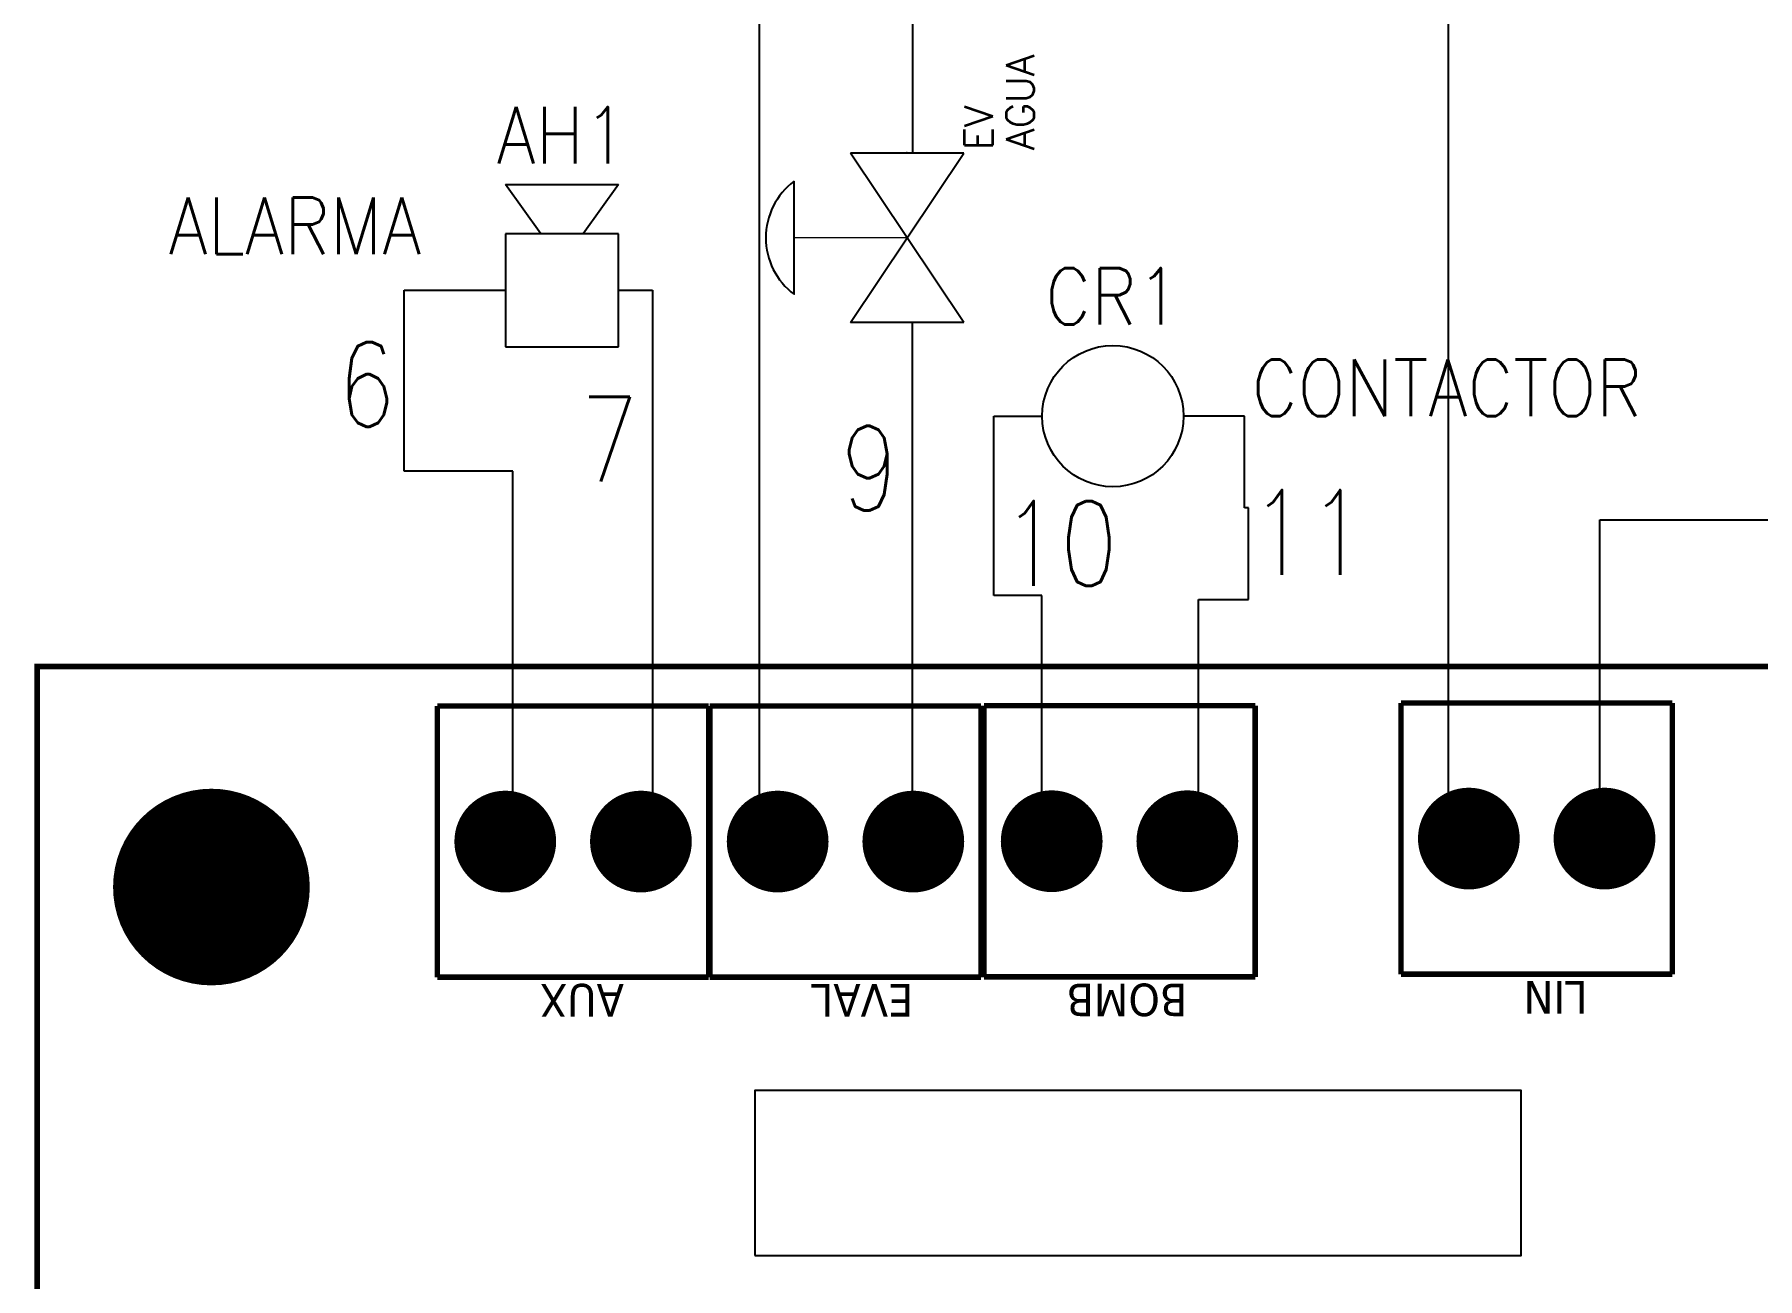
# Model space of a CAD drawing. Header units: millimetres. Extents: x 123.5 to 144.3, y 105.4 to 121.6.
# Drawn here: x 127.195 to 131.006, y 116.21 to 118.962 of the extents above; entities that cross this region are included whole.
import ezdxf
from ezdxf.enums import TextEntityAlignment as Align

# ---------------------------------------------------------------- set-up
doc = ezdxf.new("R2010")
doc.units = ezdxf.units.MM
for name, color, linetype in [('BLK_12AWG', 7, 'Continuous'), ('DESC', 250, 'Continuous'), ('MISC', 7, 'Continuous'), ('SYMS', 7, 'Continuous'), ('TAGS', 250, 'Continuous'), ('WIRES', 7, 'Continuous')]:
    doc.layers.add(name, color=color, linetype=linetype)
doc.layers.add('WIRENO', color=7, linetype='Continuous', true_color=0x000000)
doc.styles.get("Standard").update_dxf_attribs({"font": 'tahoma.ttf'})
doc.styles.add('WD', font='romans.shx')

# ---------------------------------------------------------------- blocks, each defined once
blk = doc.blocks.new('EPAD')
at = {"const_width": 0.5}
blk.add_lwpolyline([(-0.25, 0, 1), (0.25, 0, 1)], format="xyb", close=True, dxfattribs=at)
blk = doc.blocks.new('Scrubber')
at = {"const_width": 0.008}
for points in [[(127.9875, 110.0638), (134.1975, 110.0638), (134.1975, 114.0288), (127.9875, 114.0288), (127.9875, 110.0638)], [(127.9875, 110.0638), (134.1975, 110.0638), (134.1975, 114.0288), (127.9875, 114.0288), (127.9875, 110.0638)], [(133.7394, 113.4387), (134.1394, 113.4387)], [(133.7394, 113.0387), (133.7394, 113.4387)], [(133.7394, 113.4387), (134.1394, 113.4387)], [(133.7394, 113.0387), (133.7394, 113.4387)], [(134.1394, 113.0387), (134.1394, 113.4387)], [(134.1394, 113.0387), (134.1394, 113.4387)], [(133.7394, 113.0387), (134.1394, 113.0387)], [(133.7394, 113.0387), (134.1394, 113.0387)], [(133.7394, 113.0371), (134.1394, 113.0371)], [(133.7394, 112.6371), (133.7394, 113.0371)], [(133.7394, 113.0371), (134.1394, 113.0371)], [(133.7394, 112.6371), (133.7394, 113.0371)], [(134.1394, 112.6371), (134.1394, 113.0371)], [(134.1394, 112.6371), (134.1394, 113.0371)], [(133.7394, 112.6371), (134.1394, 112.6371)], [(133.7394, 112.6371), (134.1394, 112.6371)], [(133.7399, 112.6331), (134.1399, 112.6331)], [(133.7399, 112.2331), (133.7399, 112.6331)], [(133.7399, 112.6331), (134.1399, 112.6331)], [(133.7399, 112.2331), (133.7399, 112.6331)], [(134.1399, 112.2331), (134.1399, 112.6331)], [(134.1399, 112.2331), (134.1399, 112.6331)], [(133.7399, 112.2331), (134.1399, 112.2331)], [(133.7399, 112.2331), (134.1399, 112.2331)], [(133.7438, 112.0181), (134.1438, 112.0181)], [(133.7438, 111.6181), (133.7438, 112.0181)], [(133.7438, 112.0181), (134.1438, 112.0181)], [(133.7438, 111.6181), (133.7438, 112.0181)], [(134.1438, 111.6181), (134.1438, 112.0181)], [(134.1438, 111.6181), (134.1438, 112.0181)], [(133.7438, 111.6181), (134.1438, 111.6181)], [(133.7438, 111.6181), (134.1438, 111.6181)]]:
    blk.add_lwpolyline(points, dxfattribs=at)
blk.add_lwpolyline([(133.3291, 112.9709), (133.3291, 111.8412), (133.5722, 111.8412), (133.5722, 112.9709), (133.3291, 112.9709)])
for centre in [(133.8723, 113.7719), (133.9394, 113.3387), (133.9394, 113.1387), (133.9394, 112.9371), (133.9394, 112.7371), (133.9399, 112.5331), (133.9399, 112.3331), (133.9438, 111.9181), (133.9438, 111.7181)]:
    blk.add_circle(centre, 0.03)
for p, xscale, yscale in [((133.8723, 113.7719), 0.29, 0.29), ((133.8723, 113.7719), 0.25, 0.25), ((133.9394, 113.3387), 0.15, 0.15), ((133.9394, 113.3387), 0.12, 0.12), ((133.9394, 113.1387), 0.15, 0.15), ((133.9394, 113.1387), 0.12, 0.12), ((133.9394, 112.9371), 0.15, 0.15), ((133.9394, 112.9371), 0.12, 0.12), ((133.9394, 112.7371), 0.15, 0.15), ((133.9394, 112.7371), 0.12, 0.12), ((133.9399, 112.5331), 0.15, 0.15), ((133.9399, 112.5331), 0.12, 0.12), ((133.9399, 112.3331), 0.15, 0.15), ((133.9399, 112.3331), 0.12, 0.12), ((133.9438, 111.9181), 0.15, 0.15), ((133.9438, 111.9181), 0.12, 0.12), ((133.9438, 111.7181), 0.15, 0.15), ((133.9438, 111.7181), 0.12, 0.12)]:
    blk.add_blockref('EPAD', p, dxfattribs=dict(xscale=xscale, yscale=yscale))
at = {"width": 1.041667}
for s, p in [('AUX', (133.7294, 113.1637)), ('AUX', (133.7294, 113.1637)), ('EVAL', (133.7294, 112.7371)), ('EVAL', (133.7294, 112.7371)), ('BOMB', (133.7299, 112.3331)), ('BOMB', (133.7299, 112.3331)), ('LIN', (133.7338, 111.7431)), ('LIN', (133.7338, 111.7431))]:
    blk.add_text(s, height=0.048, rotation=90, dxfattribs=at).set_placement(p)
blk = doc.blocks.new('HGVA1_DIAPHRAGM_VALVE2')
at = {"color": 7, "linetype": 'Continuous', "lineweight": 0, "ltscale": 3.2258}
for p, q in [((-0.25, 0.5), (0.25, 0.5)), ((0, 0), (0, 0.5))]:
    blk.add_line(p, q, dxfattribs=at)
for p, q in [((-0.375, -0.25), (-0.375, 0.25)), ((-0.375, -0.25), (0.375, 0.25)), ((-0.375, 0.25), (0.375, -0.25)), ((0.375, -0.25), (0.375, 0.25))]:
    blk.add_line(p, q)
at = {"ltscale": 25.4, "flags": 128}
blk.add_lwpolyline([(0.25, 0.5, 0.5), (-0.25, 0.5)], format="xyb", close=True, dxfattribs=at)
at = {"style": 'WD', "flags": 1}
for tag, p in [('INST', (-0.4688, 0.7482)), ('LOC', (-0.4688, 0.5871)), ('TAG1', (-0.4688, 0.378))]:
    blk.add_attdef(tag, text='', height=0.125, dxfattribs=at).set_placement(p, align=Align.RIGHT)
at = {"style": 'WD'}
blk.add_attdef('XREF', text='', height=0.0625, rotation=0.0625, dxfattribs=at).set_placement((0.5178, 0.2713), align=Align.TOP_CENTER)
blk.add_attdef('TERM01', text='', height=0.0625, dxfattribs=at).set_placement((-0.3992, 0.0184), align=Align.RIGHT)
for tag, p, height in [('TERM02', (0.4064, 0.0358), 0.0625), ('X4TERM01', (-0.375, 0), 0.005), ('X1TERM02', (0.375, 0), 0.005), ('RATING1', (0.3882, -0.1618), 0.125), ('DESC1', (0.3882, -0.3783), 0.125), ('DESC2', (0.3882, -0.5622), 0.125), ('DESC3', (0.3882, -0.7522), 0.125), ('WDTAGALT', (0.3882, -0.9071), 0.125)]:
    blk.add_attdef(tag, p, '', height=height, dxfattribs=at)
at = {"style": 'WD', "flags": 1}
for tag, p in [('WDTYPE', (-0.1541, -0.1267)), ('FAMILY', (-0.1429, -0.1704)), ('CAT', (-0.1429, -0.2146)), ('MFG', (-0.1412, -0.2462)), ('ASSYCODE', (-0.1132, -0.2753))]:
    blk.add_attdef(tag, text='', height=0.01, dxfattribs=at).set_placement(p, align=Align.CENTER)
blk = doc.blocks.new('HAN1H')
for p, q in [((-0.0469, 0.125), (-0.125, 0.2344)), ((-0.125, 0.2344), (0.125, 0.2344)), ((0.125, 0.2344), (0.0469, 0.125)), ((0.125, 0.125), (-0.125, 0.125)), ((-0.125, 0.125), (-0.125, -0.125)), ((0.125, -0.125), (0.125, 0.125)), ((-0.125, -0.125), (0.125, -0.125))]:
    blk.add_line(p, q)
at = {"style": 'WD'}
for tag, width, p in [('INST', 0.7, (0.0055, 0.6064)), ('LOC', 0.7, (0.0055, 0.4368)), ('TAG1', 0.9, (0, 0.2805))]:
    blk.add_attdef(tag, text='', height=0.125, dxfattribs=dict(at, width=width)).set_placement(p, align=Align.CENTER)
at = {"style": 'WD', "width": 0.9}
for tag, p in [('DESC1', (1.126, 0.0757)), ('DESC2', (1.126, -0.0806))]:
    blk.add_attdef(tag, p, '', height=0.125, dxfattribs=at)
at = {"style": 'WD', "flags": 9}
blk.add_attdef('FAMILY', text='', height=0.01, dxfattribs=at).set_placement((-0.0053, 0.1698), align=Align.CENTER)
at = {"linetype": 'Continuous', "style": 'WD', "flags": 1}
for tag, p in [('CAT', (0, 0.1593)), ('MFG', (0, 0.1404))]:
    blk.add_attdef(tag, text='', height=0.01, dxfattribs=at).set_placement(p, align=Align.MIDDLE)
at = {"linetype": 'Continuous', "style": 'WD', "flags": 9}
blk.add_attdef('ASSYCODE', text='', height=0.01, dxfattribs=at).set_placement((0, 0.1094), align=Align.CENTER)
at = {"style": 'WD', "flags": 1}
for tag, p in [('X4TERM01', (-0.125, 0)), ('X1TERM02', (0.125, 0))]:
    blk.add_attdef(tag, p, '', height=0.0125, dxfattribs=at)
at = {"linetype": 'Continuous', "style": 'WD'}
blk.add_attdef('TERM01', text='', height=0.125, dxfattribs=at).set_placement((-0.1687, -0.0349), align=Align.TOP_RIGHT)
blk.add_attdef('TERM02', text='', height=0.125, dxfattribs=at).set_placement((0.1687, -0.0349), align=Align.TOP_LEFT)
blk = doc.blocks.new('HCR1')
blk.add_circle((0, 0), 0.1562)
at = {"style": 'WD'}
for tag, width, p in [('INST', 0.7, (0.0055, 0.5282)), ('LOC', 0.7, (0.0055, 0.3586)), ('TAG1', 0.9, (0, 0.2024))]:
    blk.add_attdef(tag, text='', height=0.125, dxfattribs=dict(at, width=width)).set_placement(p, align=Align.CENTER)
for tag, p, width in [('DESC1', (1.126, 0.0757), 0.9), ('DESC2', (1.126, -0.0806), 0.9), ('DESC3', (1.126, -0.2368), 0.9), ('XREFNO', (1.3591, -0.3931), 0.8), ('XREFNC', (1.3591, -0.5493), 0.8)]:
    blk.add_attdef(tag, p, '', height=0.125, dxfattribs=dict(at, width=width))
at = {"style": 'WD', "flags": 9}
blk.add_attdef('FAMILY', text='', height=0.01, dxfattribs=at).set_placement((-0.0053, 0.1698), align=Align.CENTER)
at = {"linetype": 'Continuous', "style": 'WD', "flags": 1}
for tag, p in [('CAT', (0, 0.1593)), ('MFG', (0, 0.1404))]:
    blk.add_attdef(tag, text='', height=0.01, dxfattribs=at).set_placement(p, align=Align.MIDDLE)
at = {"linetype": 'Continuous', "style": 'WD', "flags": 9}
blk.add_attdef('ASSYCODE', text='', height=0.01, dxfattribs=at).set_placement((0, 0.125), align=Align.CENTER)
at = {"style": 'WD', "flags": 1}
for tag, p in [('X4TERM01', (-0.1562, 0)), ('X1TERM02', (0.1562, 0))]:
    blk.add_attdef(tag, p, '', height=0.0125, dxfattribs=at)
at = {"linetype": 'Continuous', "style": 'WD'}
blk.add_attdef('TERM01', text='', height=0.125, dxfattribs=at).set_placement((-0.2, -0.0662), align=Align.TOP_RIGHT)
blk.add_attdef('TERM02', text='', height=0.125, dxfattribs=at).set_placement((0.2, -0.0662), align=Align.TOP_LEFT)
at = {"style": 'WD', "width": 0.8, "flags": 8}
for tag, p in [('NO', (1.126, -0.3931)), ('NC', (1.126, -0.5493))]:
    blk.add_attdef(tag, p, '', height=0.125, dxfattribs=at)
blk = doc.blocks.new('WD_WNV')
at = {"style": 'WD', "flags": 1}
for tag, p in [('W01USER', (-0.0625, 0.0938)), ('W02USER', (-0.0625, 0.0859)), ('W03USER', (-0.0625, 0.0781)), ('W04USER', (-0.0625, 0.0703)), ('W05USER', (-0.0625, 0.0625)), ('W06USER', (-0.0625, 0.0547)), ('W07USER', (-0.0625, 0.0469)), ('W08USER', (-0.0625, 0.0391)), ('W09USER', (-0.0625, 0.0312)), ('W10USER', (-0.0625, 0.0234))]:
    blk.add_attdef(tag, text='', height=0.005, dxfattribs=at).set_placement(p, align=Align.CENTER)
at = {"linetype": 'Continuous', "style": 'WD', "width": 0.8}
blk.add_attdef('WIRENO', text='', height=0.125, dxfattribs=at).set_placement((-0.05, 0), align=Align.MIDDLE_RIGHT)
blk = doc.blocks.new('WD_WNH')
at = {"linetype": 'Continuous', "style": 'WD', "width": 0.8}
blk.add_attdef('WIRENO', text='', height=0.125, dxfattribs=at).set_placement((0, 0.0625), align=Align.CENTER)
at = {"style": 'WD', "flags": 1}
for tag, p in [('W01USER', (0, 0.0781)), ('W02USER', (0, 0.0703)), ('W03USER', (0, 0.0625)), ('W04USER', (0, 0.0547)), ('W05USER', (0, 0.0469)), ('W06USER', (0, 0.0391)), ('W07USER', (0, 0.0312)), ('W08USER', (0, 0.0234)), ('W09USER', (0, 0.0156)), ('W10USER', (0, 0.0078))]:
    blk.add_attdef(tag, text='', height=0.005, dxfattribs=at).set_placement(p, align=Align.CENTER)

msp = doc.modelspace()

# ---------------------------------------------------------------- linework, layer by layer
at = {"layer": 'BLK_12AWG'}
msp.add_line((130.3226, 117.1789), (130.3226, 119.9568), dxfattribs=at)
at = {"layer": 'WIRES'}
for p, q in [((128.799, 117.197), (128.799, 119.2702)), ((129.1369, 119.2702), (129.1369, 118.6993)), ((129.1369, 118.6993), (129.1252, 118.6993)), ((128.0127, 117.9955), (128.0127, 118.3957)), ((128.0127, 118.3957), (128.2368, 118.3957)), ((128.4868, 118.3957), (128.5621, 118.3957)), ((128.5621, 118.3957), (128.5621, 117.2065)), ((129.1372, 117.7414), (129.1372, 118.3243)), ((129.3172, 117.7207), (129.3172, 118.1174)), ((129.3172, 118.1174), (129.4238, 118.1174)), ((129.8713, 118.1174), (129.7363, 118.1174)), ((129.8713, 117.9144), (129.8713, 118.1174)), ((128.2532, 117.9955), (128.0127, 117.9955)), ((128.2532, 117.1345), (128.2532, 117.9955)), ((129.8799, 117.9144), (129.8713, 117.9144)), ((129.8799, 117.7115), (129.8799, 117.9144)), ((130.6567, 117.2266), (130.6567, 117.888)), ((130.6567, 117.888), (134.6329, 117.888)), ((129.1372, 117.1585), (129.1372, 117.7414)), ((129.4232, 117.7207), (129.3172, 117.7207)), ((129.4232, 117.2165), (129.4232, 117.7207)), ((129.7692, 117.2149), (129.7692, 117.7115)), ((129.7692, 117.7115), (129.8799, 117.7115))]:
    msp.add_line(p, q, dxfattribs=at)

# ---------------------------------------------------------------- block references
at = {"layer": 'DESC', "xscale": 1.5, "yscale": 1.5, "zscale": 1.5, "rotation": 90}
msp.add_blockref('Scrubber', (298.2445, -83.7328), dxfattribs=at)
at = {"layer": 'SYMS'}
ref = msp.add_blockref('HGVA1_DIAPHRAGM_VALVE2', (129.1252, 118.5118), dxfattribs=dict(at, xscale=0.5, yscale=0.5, zscale=0.5, rotation=90))
ref.add_attrib('DESC1', 'EV', (129.3144, 118.7059), dxfattribs={"layer": 'DESC', "height": 0.0625, "rotation": 90, "style": 'WD'})
ref.add_attrib('DESC2', 'AGUA', (129.4064, 118.7059), dxfattribs={"layer": 'DESC', "height": 0.0625, "rotation": 90, "style": 'WD'})
ref.add_attrib('X4TERM01', '9', (129.1252, 118.3243), dxfattribs={"layer": 'MISC', "height": 0.0025, "rotation": 90, "style": 'WD'})
ref.add_attrib('X1TERM02', '3', (129.1252, 118.6993), dxfattribs={"layer": 'MISC', "height": 0.0025, "rotation": 90, "style": 'WD'})
ref = msp.add_blockref('HAN1H', (128.3618, 118.3957), dxfattribs=at)
ref.add_attrib('DESC1', 'ALARMA', (127.4919, 118.4758), dxfattribs={"layer": 'DESC', "height": 0.125, "style": 'WD', "width": 0.9})
ref.add_attrib('TAG1', 'AH1', dxfattribs={"layer": 'TAGS', "height": 0.125, "style": 'WD', "width": 0.9}).set_placement((128.3618, 118.6762), align=Align.CENTER)
ref = msp.add_blockref('HCR1', (129.5801, 118.1174), dxfattribs=at)
ref.add_attrib('DESC1', 'CONTACTOR', (129.8873, 118.1174), dxfattribs={"layer": 'DESC', "height": 0.125, "style": 'WD', "width": 0.9})
ref.add_attrib('TAG1', 'CR1', dxfattribs={"layer": 'TAGS', "height": 0.125, "style": 'WD', "width": 0.9}).set_placement((129.5801, 118.3198), align=Align.CENTER)
at = {"layer": 'WIRENO'}
ref = msp.add_blockref('WD_WNH', (127.9296, 118.0001), dxfattribs=dict(at, xscale=1.5, yscale=1.5, zscale=1.5))
ref.add_attrib('WIRENO', '6', dxfattribs={"linetype": 'Continuous', "height": 0.1875, "style": 'WD', "width": 0.8}).set_placement((127.9296, 118.0938), align=Align.CENTER)
ref = msp.add_blockref('WD_WNH', (128.4673, 117.8788), dxfattribs=dict(at, xscale=1.5, yscale=1.5, zscale=1.5))
ref.add_attrib('WIRENO', '7', dxfattribs={"linetype": 'Continuous', "height": 0.1875, "style": 'WD', "width": 0.8}).set_placement((128.4673, 117.9725), align=Align.CENTER)
ref = msp.add_blockref('WD_WNV', (129.1815, 118.0024), dxfattribs=dict(at, xscale=1.5, yscale=1.5, zscale=1.5))
ref.add_attrib('WIRENO', '9', dxfattribs={"linetype": 'Continuous', "height": 0.1875, "style": 'WD', "width": 0.8}).set_placement((129.1065, 118.0024), align=Align.MIDDLE_RIGHT)
ref = msp.add_blockref('WD_WNH', (130.0119, 117.6726), dxfattribs=dict(at, xscale=1.5, yscale=1.5, zscale=1.5))
ref.add_attrib('WIRENO', '11', dxfattribs={"linetype": 'Continuous', "height": 0.1875, "style": 'WD', "width": 0.8}).set_placement((130.0119, 117.7664), align=Align.CENTER)
ref = msp.add_blockref('WD_WNH', (129.138, 118.0234), dxfattribs=dict(at, xscale=1.5, yscale=1.5, zscale=1.5))
ref.add_attrib('WIRENO', '10', dxfattribs={"linetype": 'Continuous', "height": 0.1875, "style": 'WD', "width": 0.8}).set_placement((129.4627, 117.9296), align=Align.TOP_CENTER)

doc.saveas('drawing.dxf')
